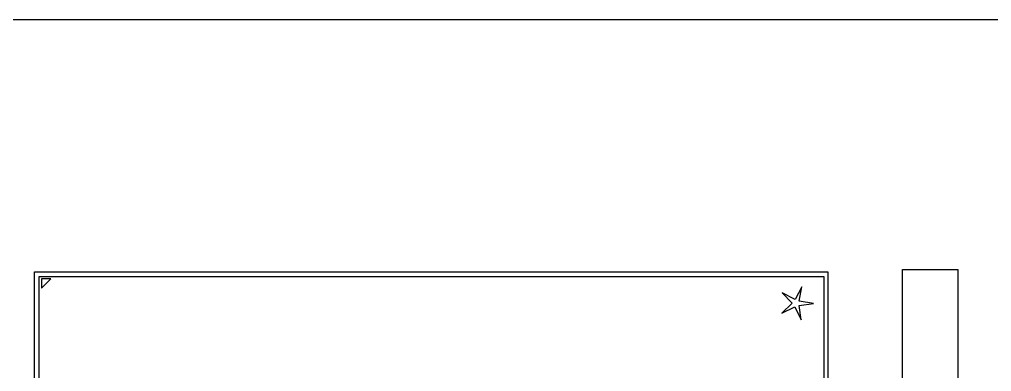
# Model space of a CAD drawing. Header units: millimetres. Extents: x 214 to 707, y -205 to 78.
# Drawn here: x 301.1 to 460.6, y 20.2 to 78 of the extents above; entities that cross this region are included whole.
import ezdxf

# ---------------------------------------------------------------- set-up
doc = ezdxf.new("R2010")
doc.units = ezdxf.units.MM
doc.layers.get('0').update_dxf_attribs({"linetype": 'CONTINUOUS', "lineweight": 25})

msp = doc.modelspace()

# ---------------------------------------------------------------- linework, layer by layer
for p, q in [((306.29, 35.42), (304.75, 35.42)), ((304.76, 35.42), (304.76, 33.88)), ((304.76, 33.88), (306.29, 35.42))]:
    msp.add_line(p, q)
for points in [[(213.72, 78), (707.48, 78), (707.48, -204.51), (213.72, -204.51)], [(445.99, 36.95), (455.08, 36.95), (455.08, -91.24), (445.99, -91.24)], [(303.61, 36.55), (433.76, 36.55), (433.76, -85.48), (303.61, -85.48)], [(304.36, 35.8), (433.07, 35.8), (433.07, -84.75), (304.36, -84.75)]]:
    msp.add_lwpolyline(points, close=True)
msp.add_lwpolyline([(429.04, 31.03), (431.39, 31.36), (429.05, 31.76), (429.46, 34.1), (428.36, 32), (426.27, 33.11), (427.92, 31.42), (426.22, 29.77), (428.34, 30.82), (429.38, 28.69), (429.04, 31.03)])

doc.saveas('drawing.dxf')
